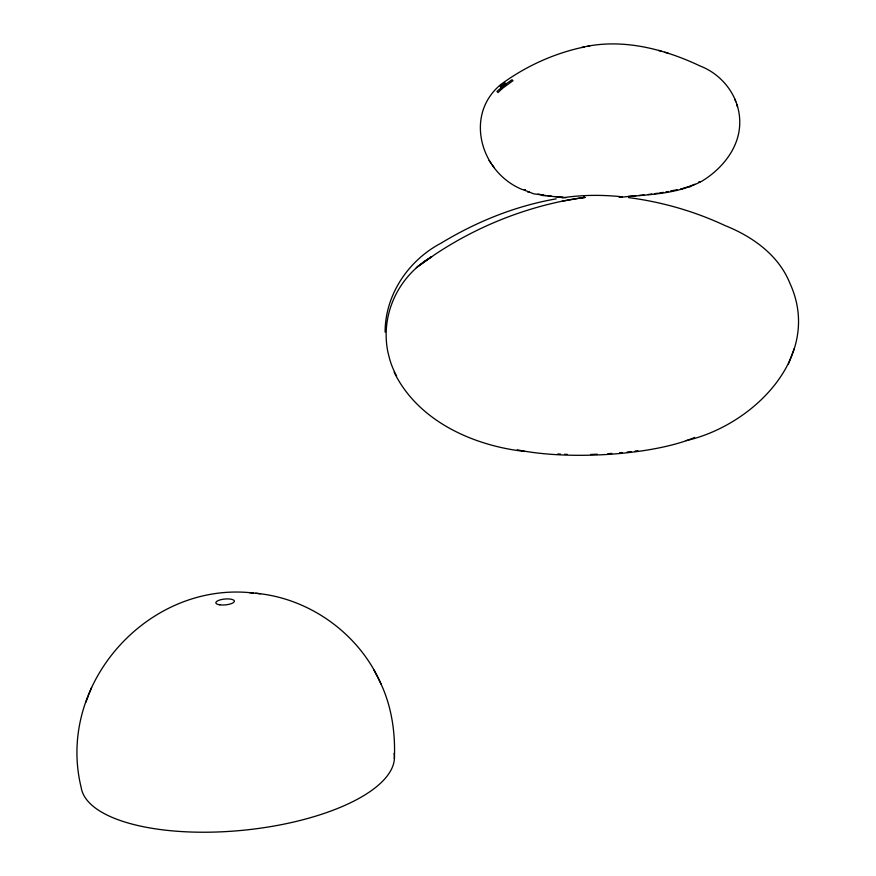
<?xml version="1.0" encoding="UTF-8"?>
<svg xmlns="http://www.w3.org/2000/svg" width="876" height="876" viewBox="0 0 876 876"><rect width="100%" height="100%" fill="white"/><g stroke="black" fill="none" stroke-linecap="round" stroke-linejoin="round"><path stroke-width="1.31" d="M394.375 758.616C395.558 730.803 391.057 702.136 377.709 677.433M385.111 332.092C385.111 294.719 408.413 260.281 441.11 243.134C476.424 221.694 515.416 205.948 556.194 198.852M686.149 440.628C753.207 425.506 823.341 356.072 789.933 283.342C778.698 255.146 752.385 236.432 725.021 225.57C694.591 211.313 661.895 201.918 628.574 197.604M253.317 593.019C148.373 580.81 55.79 684.211 81.172 787.502A157.428 59.842 -5.7 0 0 247.24 829.835A157.428 59.842 -5.7 0 0 394.08 753.305M788.444 363.978L791.269 356.499M791.433 356.039L794.28 348.528M85.749 702.453L88.52 695.391M88.936 694.263L91.608 687.441M500.776 84.556C463.667 115.139 480.858 173.196 522.764 189.709M416.286 267.607L417.447 266.775M500.973 84.403C525.72 66.215 554.3 53.195 584.402 46.943M701.238 181.573C721.769 169.32 739.552 147.945 739.749 123.023C740.187 97.882 723.412 74.975 700.22 66.039C663.92 48.826 621.719 37.887 581.719 47.479M619.19 197.396C646.422 194.494 675.79 194.735 700.57 181.803L698.807 181.814M694.887 184.223L688.843 186.61L690.408 186.697M584.522 197.308L562.129 201.195A345.9 328.204 -27.8 0 0 435.142 254.347L417.502 266.884A90.852 88.246 -25.8 0 0 387.915 352.207L390.028 360.397A90.852 88.246 -25.8 0 0 396.576 375.924M683.094 188.252L687.693 186.938M670.939 190.913L677.104 189.72M587.676 46.286L589.69 45.88M525.425 189.72L523.684 189.873L533.714 193.826L545.671 195.468M572.433 199.224L562.129 201.195M659.529 193.005L663.34 192.359M665.87 191.921L668.41 191.494M573.419 199.038L584.894 197.396L584.347 197.33M648.12 194.516L651.919 194.012M654.46 193.673L658.259 193.169M562.02 197.877C581.949 194.8 602.25 194.702 622.288 196.815M527.626 191.954L529.29 191.614M580.711 197.877L584.894 197.396L584.161 197.352M635.954 195.786L628.07 196.432M638.681 195.512L644.123 194.965M583.613 197.429L584.894 197.396L583.931 197.385M565.929 197.735L541.828 195.425M555.515 196.618L563.071 197.22M255.661 593.26C309.754 598.1 359.631 634.136 381.06 684.09M682.207 189.041L680.794 188.756M249.419 592.647L260.544 593.731M548.113 195.786L551.781 196.257M670.95 191.056L672.166 191.242M524.855 451.49C473.095 445.676 417.972 421.049 394.123 372.18M537.93 194.111L543.23 195.009M658.533 50.425L661.424 51.257M664.851 52.242L668.114 53.173M489.06 160.494L491.151 163.341M492.224 164.863L494.283 167.666M373.932 669.965L377.184 676.414M734.778 99.043L735.72 101.704M736.541 104.134L737.504 106.872M694.646 437.431A115.807 29.893 -2.5 0 1 517.311 449.804M637.837 450.68A113.223 29.226 -2.5 0 1 635.144 451.052M631.059 451.567A113.223 29.226 -2.5 0 1 627.271 452.005M622.157 452.531A113.223 29.226 -2.5 0 1 619.573 452.772M611.787 453.418A113.223 29.226 -2.5 0 1 607.856 453.691M597.333 454.228A113.223 29.226 -2.5 0 1 590.752 454.447M567.341 454.37A113.223 29.226 -2.5 0 1 564.593 454.283M560.498 454.096A113.223 29.226 -2.5 0 1 557.804 453.954M501.959 88.728L498.006 92.593L496.955 91.454L505.989 83.822L505.178 82.979L500.24 86.549L501.072 87.436L512 79.738L512.964 80.691L501.959 88.728M424.312 261.366L417.753 266.523L431.66 256.624L424.312 261.366M219.799 604.823A9.318 2.946 -5.3 0 0 234.363 601.451A9.318 2.946 -5.3 0 0 221.168 599.611A9.318 2.946 -5.3 0 0 219.799 604.823"/></g></svg>
